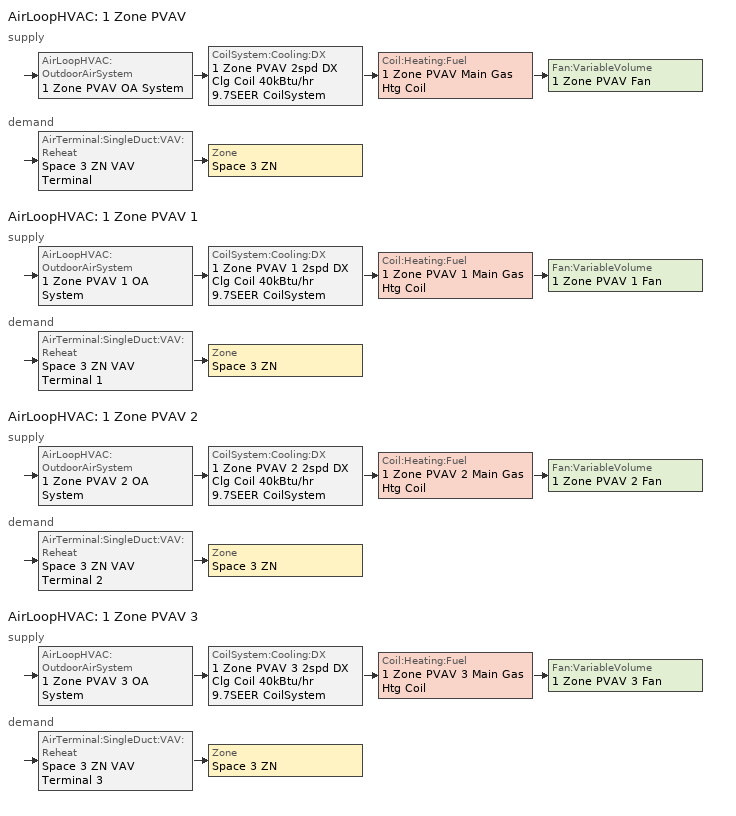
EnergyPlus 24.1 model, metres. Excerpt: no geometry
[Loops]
AirLoopHVAC '1 Zone PVAV'
 supply: AirLoopHVAC:OutdoorAirSystem '1 Zone PVAV OA System' > CoilSystem:Cooling:DX '1 Zone PVAV 2spd DX Clg Coil 40kBtu/hr 9.7SEER CoilSystem' > Coil:Heating:Fuel '1 Zone PVAV Main Gas Htg Coil' > Fan:VariableVolume '1 Zone PVAV Fan'
 demand: AirTerminal:SingleDuct:VAV:Reheat 'Space 3 ZN VAV Terminal' > Zone 'Space 3 ZN'
AirLoopHVAC '1 Zone PVAV 1'
 supply: AirLoopHVAC:OutdoorAirSystem '1 Zone PVAV 1 OA System' > CoilSystem:Cooling:DX '1 Zone PVAV 1 2spd DX Clg Coil 40kBtu/hr 9.7SEER CoilSystem' > Coil:Heating:Fuel '1 Zone PVAV 1 Main Gas Htg Coil' > Fan:VariableVolume '1 Zone PVAV 1 Fan'
 demand: AirTerminal:SingleDuct:VAV:Reheat 'Space 3 ZN VAV Terminal 1' > Zone 'Space 3 ZN'
AirLoopHVAC '1 Zone PVAV 2'
 supply: AirLoopHVAC:OutdoorAirSystem '1 Zone PVAV 2 OA System' > CoilSystem:Cooling:DX '1 Zone PVAV 2 2spd DX Clg Coil 40kBtu/hr 9.7SEER CoilSystem' > Coil:Heating:Fuel '1 Zone PVAV 2 Main Gas Htg Coil' > Fan:VariableVolume '1 Zone PVAV 2 Fan'
 demand: AirTerminal:SingleDuct:VAV:Reheat 'Space 3 ZN VAV Terminal 2' > Zone 'Space 3 ZN'
AirLoopHVAC '1 Zone PVAV 3'
 supply: AirLoopHVAC:OutdoorAirSystem '1 Zone PVAV 3 OA System' > CoilSystem:Cooling:DX '1 Zone PVAV 3 2spd DX Clg Coil 40kBtu/hr 9.7SEER CoilSystem' > Coil:Heating:Fuel '1 Zone PVAV 3 Main Gas Htg Coil' > Fan:VariableVolume '1 Zone PVAV 3 Fan'
 demand: AirTerminal:SingleDuct:VAV:Reheat 'Space 3 ZN VAV Terminal 3' > Zone 'Space 3 ZN'
[AirLoopHVAC] Design return air flow fraction of supply air flow=1; Design supply air flow rate=Autosize
1 Zone PVAV; 1 Zone PVAV 1; 1 Zone PVAV 2; 1 Zone PVAV 3
[AirTerminal:SingleDuct:VAV:Reheat] Availability schedule=Always On Discrete; Constant minimum air flow fraction=0.3; Convergence tolerance=0.001; Damper heating action=Normal; Fixed minimum air flow rate=0; Maximum air flow rate=Autosize; Maximum flow fraction during reheat=0.5; Maximum flow per zone floor area during reheat=Autosize; Maximum hot water or steam flow rate=Autosize; Maximum reheat air temperature=50; Minimum hot water or steam flow rate=0; Zone minimum air flow input method=Constant
Name | Reheat coil
Space 3 ZN VAV Terminal | Space 3 ZN Electric Reheat Coil
Space 3 ZN VAV Terminal 1 | Space 3 ZN Electric Reheat Coil 1
Space 3 ZN VAV Terminal 2 | Space 3 ZN Electric Reheat Coil 2
Space 3 ZN VAV Terminal 3 | Space 3 ZN Electric Reheat Coil 3
[Coil:Cooling:DX:TwoSpeed] Availability schedule=Always On Discrete; Basin heater capacity=10; Basin heater setpoint temperature=2; Condenser type=AirCooled; Energy input ratio function of flow fraction curve=CoilClgDXSnglEIRRatio_fCFMRatio; Energy input ratio function of temperature curve=CoilClgDXEIRRatio_fTwbToadbSI; High speed evaporative condenser air flow rate=Autosize; High speed evaporative condenser effectiveness=0; High speed evaporative condenser pump rated power consumption=Autosize; High speed gross rated cooling cop=3.14722; High speed gross rated total cooling capacity=Autosize; High speed rated air flow rate=Autosize; High speed rated sensible heat ratio=Autosize; Low speed energy input ratio function of temperature curve=CoilClgDXEIRRatio_fTwbToadbSI; Low speed evaporative condenser air flow rate=Autosize; Low speed evaporative condenser effectiveness=0; Low speed evaporative condenser pump rated power consumption=Autosize; Low speed gross rated cooling cop=3.14722; Low speed gross rated sensible heat ratio=0.69; Low speed gross rated total cooling capacity=Autosize; Low speed rated air flow rate=Autosize; Low speed total cooling capacity function of temperature curve=CoilClgDXQRatio_fTwbToadbSI; Minimum outdoor dry bulb temperature for compressor operation=-25; Part load fraction correlation curve=CoilClgDXEIRRatio_fQFrac; Total cooling capacity function of flow fraction curve=CoilClgDXSnglQRatio_fCFMRatio; Total cooling capacity function of temperature curve=CoilClgDXQRatio_fTwbToadbSI; Unit internal static air pressure=773.3
1 Zone PVAV 1 2spd DX Clg Coil 40kBtu/hr 9.7SEER; 1 Zone PVAV 2 2spd DX Clg Coil 40kBtu/hr 9.7SEER; 1 Zone PVAV 2spd DX Clg Coil 40kBtu/hr 9.7SEER; 1 Zone PVAV 3 2spd DX Clg Coil 40kBtu/hr 9.7SEER
[Coil:Heating:Electric] Availability schedule=Always On Discrete; Efficiency=1; Nominal capacity=Autosize
Space 3 ZN Electric Reheat Coil; Space 3 ZN Electric Reheat Coil 1; Space 3 ZN Electric Reheat Coil 2; Space 3 ZN Electric Reheat Coil 3
[Coil:Heating:Fuel] Availability schedule=Always On Discrete; Burner efficiency=0.8; Fuel type=NaturalGas; Nominal capacity=Autosize; Off cycle parasitic fuel load=0; On cycle parasitic electric load=0
1 Zone PVAV 1 Main Gas Htg Coil; 1 Zone PVAV 2 Main Gas Htg Coil; 1 Zone PVAV 3 Main Gas Htg Coil; 1 Zone PVAV Main Gas Htg Coil
[CoilSystem:Cooling:DX] Availability schedule=Always On Discrete
Name | Cooling coil
1 Zone PVAV 1 2spd DX Clg Coil 40kBtu/hr 9.7SEER CoilSystem | 1 Zone PVAV 1 2spd DX Clg Coil 40kBtu/hr 9.7SEER
1 Zone PVAV 2 2spd DX Clg Coil 40kBtu/hr 9.7SEER CoilSystem | 1 Zone PVAV 2 2spd DX Clg Coil 40kBtu/hr 9.7SEER
1 Zone PVAV 2spd DX Clg Coil 40kBtu/hr 9.7SEER CoilSystem | 1 Zone PVAV 2spd DX Clg Coil 40kBtu/hr 9.7SEER
1 Zone PVAV 3 2spd DX Clg Coil 40kBtu/hr 9.7SEER CoilSystem | 1 Zone PVAV 3 2spd DX Clg Coil 40kBtu/hr 9.7SEER
[Controller:MechanicalVentilation] Availability schedule=OfficeMedium MinOA_MotorizedDamper_Sched; Demand controlled ventilation=No; System outdoor air method=ZoneSum; Zone or zonelist name 1=Space 3 ZN; Design specification outdoor air object name 1=Space Type 1 Ventilation
1 Zone PVAV 1 Ventilation Controller; 1 Zone PVAV 2 Ventilation Controller; 1 Zone PVAV 3 Ventilation Controller; 1 Zone PVAV Ventilation Controller
[Controller:OutdoorAir] Control high indoor humidity based on outdoor humidity ratio=Yes; Economizer control action type=ModulateFlow; Economizer control type=NoEconomizer; Economizer maximum limit dry bulb temperature=28; Economizer maximum limit enthalpy=64000; Heat recovery bypass control type=BypassWhenWithinEconomizerLimits; High humidity control=No; Lockout type=LockoutWithCompressor; Maximum outdoor air flow rate=Autosize; Minimum limit type=FixedMinimum; Minimum outdoor air flow rate=Autosize; Minimum outdoor air schedule=OfficeMedium MinOA_MotorizedDamper_Sched
Name | Maximum fraction of outdoor air schedule | Mechanical ventilation controller
Controller Outdoor Air 1 | SYS1ZonePVAVmaxOASch | 1 Zone PVAV Ventilation Controller
Controller Outdoor Air 2 | SYS1ZonePVAV1maxOASch | 1 Zone PVAV 1 Ventilation Controller
Controller Outdoor Air 3 | SYS1ZonePVAV2maxOASch | 1 Zone PVAV 2 Ventilation Controller
Controller Outdoor Air 4 | SYS1ZonePVAV3maxOASch | 1 Zone PVAV 3 Ventilation Controller
[DesignSpecification:OutdoorAir]
Space Type 1 Ventilation: Outdoor air flow air changes per hour=0; Outdoor air flow per person=0; Outdoor air flow per zone=0; Outdoor air flow per zone floor area=0.000508; Outdoor air method=Sum
[EnergyManagementSystem:Actuator] Actuated component control type=Fan Pressure Rise; Actuated component type=Fan
Name | Actuated component unique
SYS1ZonePVAV1FanPressure | 1 Zone PVAV 1 Fan
SYS1ZonePVAV2FanPressure | 1 Zone PVAV 2 Fan
SYS1ZonePVAV3FanPressure | 1 Zone PVAV 3 Fan
SYS1ZonePVAVFanPressure | 1 Zone PVAV Fan
[EnergyManagementSystem:InternalVariable]
Name | Internal data index key | Internal data type
SYS1ZonePVAV1DesignFlowMass | Controller Outdoor Air 2 | Outdoor Air Controller Maximum Mass Flow Rate
SYS1ZonePVAV1FanDesignPressure | 1 Zone PVAV 1 Fan | Fan Nominal Pressure Rise
SYS1ZonePVAV1OADesignMass | Controller Outdoor Air 2 | Outdoor Air Controller Minimum Mass Flow Rate
SYS1ZonePVAV2DesignFlowMass | Controller Outdoor Air 3 | Outdoor Air Controller Maximum Mass Flow Rate
SYS1ZonePVAV2FanDesignPressure | 1 Zone PVAV 2 Fan | Fan Nominal Pressure Rise
SYS1ZonePVAV2OADesignMass | Controller Outdoor Air 3 | Outdoor Air Controller Minimum Mass Flow Rate
SYS1ZonePVAV3DesignFlowMass | Controller Outdoor Air 4 | Outdoor Air Controller Maximum Mass Flow Rate
SYS1ZonePVAV3FanDesignPressure | 1 Zone PVAV 3 Fan | Fan Nominal Pressure Rise
SYS1ZonePVAV3OADesignMass | Controller Outdoor Air 4 | Outdoor Air Controller Minimum Mass Flow Rate
SYS1ZonePVAVDesignFlowMass | Controller Outdoor Air 1 | Outdoor Air Controller Maximum Mass Flow Rate
SYS1ZonePVAVFanDesignPressure | 1 Zone PVAV Fan | Fan Nominal Pressure Rise
SYS1ZonePVAVOADesignMass | Controller Outdoor Air 1 | Outdoor Air Controller Minimum Mass Flow Rate
[EnergyManagementSystem:Sensor]
Name | Output variable or output meter index key | Output variable or output meter
SYS1ZonePVAV1DATRqd | 1 Zone PVAV 1 Supply Outlet Node | System Node Setpoint Temperature
SYS1ZonePVAV1HeatingRTF | 1 Zone PVAV 1 Main Gas Htg Coil | Heating Coil Runtime Fraction
SYS1ZonePVAV1OAFlowMass | 1 Zone PVAV 1 Outdoor Air Node | System Node Mass Flow Rate
SYS1ZonePVAV1RTF | 1 Zone PVAV 1 2spd DX Clg Coil 40kBtu/hr 9.7SEER | Cooling Coil Runtime Fraction
SYS1ZonePVAV1SpeedRatio | 1 Zone PVAV 1 2spd DX Clg Coil 40kBtu/hr 9.7SEER CoilSystem | Coil System Compressor Speed Ratio
SYS1ZonePVAV2DATRqd | 1 Zone PVAV 2 Supply Outlet Node | System Node Setpoint Temperature
SYS1ZonePVAV2HeatingRTF | 1 Zone PVAV 2 Main Gas Htg Coil | Heating Coil Runtime Fraction
SYS1ZonePVAV2OAFlowMass | 1 Zone PVAV 2 Outdoor Air Node | System Node Mass Flow Rate
SYS1ZonePVAV2RTF | 1 Zone PVAV 2 2spd DX Clg Coil 40kBtu/hr 9.7SEER | Cooling Coil Runtime Fraction
SYS1ZonePVAV2SpeedRatio | 1 Zone PVAV 2 2spd DX Clg Coil 40kBtu/hr 9.7SEER CoilSystem | Coil System Compressor Speed Ratio
SYS1ZonePVAV3DATRqd | 1 Zone PVAV 3 Supply Outlet Node | System Node Setpoint Temperature
SYS1ZonePVAV3HeatingRTF | 1 Zone PVAV 3 Main Gas Htg Coil | Heating Coil Runtime Fraction
SYS1ZonePVAV3OAFlowMass | 1 Zone PVAV 3 Outdoor Air Node | System Node Mass Flow Rate
SYS1ZonePVAV3RTF | 1 Zone PVAV 3 2spd DX Clg Coil 40kBtu/hr 9.7SEER | Cooling Coil Runtime Fraction
SYS1ZonePVAV3SpeedRatio | 1 Zone PVAV 3 2spd DX Clg Coil 40kBtu/hr 9.7SEER CoilSystem | Coil System Compressor Speed Ratio
SYS1ZonePVAVDATRqd | 1 Zone PVAV Supply Outlet Node | System Node Setpoint Temperature
SYS1ZonePVAVHeatingRTF | 1 Zone PVAV Main Gas Htg Coil | Heating Coil Runtime Fraction
SYS1ZonePVAVOAFlowMass | 1 Zone PVAV Outdoor Air Node | System Node Mass Flow Rate
SYS1ZonePVAVRTF | 1 Zone PVAV 2spd DX Clg Coil 40kBtu/hr 9.7SEER | Cooling Coil Runtime Fraction
SYS1ZonePVAVSpeedRatio | 1 Zone PVAV 2spd DX Clg Coil 40kBtu/hr 9.7SEER CoilSystem | Coil System Compressor Speed Ratio
[Fan:VariableVolume] Availability schedule=OfficeMedium HVACOperationSchd; End use subcategory=General; Fan power coefficient 1=0.027828; Fan power coefficient 2=0.026583; Fan power coefficient 3=-0.087069; Fan power coefficient 4=1.03092; Fan power coefficient 5=0; Fan power minimum air flow rate=0; Fan power minimum flow fraction=0.1; Fan power minimum flow rate input method=Fraction; Fan total efficiency=0.546; Maximum flow rate=Autosize; Motor efficiency=0.84; Motor in airstream fraction=1; Pressure rise=996.356
1 Zone PVAV 1 Fan; 1 Zone PVAV 2 Fan; 1 Zone PVAV 3 Fan; 1 Zone PVAV Fan
[SetpointManager:MixedAir] Control variable=Temperature
Name | Setpoint node or nodelist
1 Zone PVAV 1 2spd DX Clg Coil 40kBtu/hr 9.7SEER Outlet Air Node OS Default SPM | 1 Zone PVAV 1 2spd DX Clg Coil 40kBtu/hr 9.7SEER Outlet Air Node
1 Zone PVAV 1 Main Gas Htg Coil Outlet Air Node OS Default SPM | 1 Zone PVAV 1 Main Gas Htg Coil Outlet Air Node
1 Zone PVAV 1 Mixed Air Node OS Default SPM | 1 Zone PVAV 1 Mixed Air Node
1 Zone PVAV 2 2spd DX Clg Coil 40kBtu/hr 9.7SEER Outlet Air Node OS Default SPM | 1 Zone PVAV 2 2spd DX Clg Coil 40kBtu/hr 9.7SEER Outlet Air Node
1 Zone PVAV 2 Main Gas Htg Coil Outlet Air Node OS Default SPM | 1 Zone PVAV 2 Main Gas Htg Coil Outlet Air Node
1 Zone PVAV 2 Mixed Air Node OS Default SPM | 1 Zone PVAV 2 Mixed Air Node
1 Zone PVAV 2spd DX Clg Coil 40kBtu/hr 9.7SEER Outlet Air Node OS Default SPM | 1 Zone PVAV 2spd DX Clg Coil 40kBtu/hr 9.7SEER Outlet Air Node
1 Zone PVAV 3 2spd DX Clg Coil 40kBtu/hr 9.7SEER Outlet Air Node OS Default SPM | 1 Zone PVAV 3 2spd DX Clg Coil 40kBtu/hr 9.7SEER Outlet Air Node
1 Zone PVAV 3 Main Gas Htg Coil Outlet Air Node OS Default SPM | 1 Zone PVAV 3 Main Gas Htg Coil Outlet Air Node
1 Zone PVAV 3 Mixed Air Node OS Default SPM | 1 Zone PVAV 3 Mixed Air Node
1 Zone PVAV Main Gas Htg Coil Outlet Air Node OS Default SPM | 1 Zone PVAV Main Gas Htg Coil Outlet Air Node
1 Zone PVAV Mixed Air Node OS Default SPM | 1 Zone PVAV Mixed Air Node
[SetpointManager:Scheduled] Control variable=Temperature
Name | Schedule | Setpoint node or nodelist
1 Zone PVAV 1 Supply Air Setpoint Manager | Supply Air Temp - 55.0F 1 | 1 Zone PVAV 1 Supply Outlet Node
1 Zone PVAV 2 Supply Air Setpoint Manager | Supply Air Temp - 55.0F 2 | 1 Zone PVAV 2 Supply Outlet Node
1 Zone PVAV 3 Supply Air Setpoint Manager | Supply Air Temp - 55.0F 3 | 1 Zone PVAV 3 Supply Outlet Node
1 Zone PVAV Supply Air Setpoint Manager | Supply Air Temp - 55.0F | 1 Zone PVAV Supply Outlet Node
[Sizing:System] 100 outdoor air in cooling=No; 100 outdoor air in heating=No; Central cooling capacity control method=OnOff; Central cooling design supply air humidity ratio=0.0085; Central cooling design supply air temperature=12.7778; Central heating design supply air humidity ratio=0.008; Central heating design supply air temperature=12.7778; Central heating maximum system air flow ratio=0.3; Cooling design capacity=Autosize; Cooling design capacity method=CoolingDesignCapacity; Cooling design capacity per floor area=234.7; Cooling fraction of autosized cooling supply air flow rate=1; Cooling supply air flow rate=0; Cooling supply air flow rate method=DesignDay; Cooling supply air flow rate per floor area=0.00996765; Cooling supply air flow rate per unit cooling capacity=3.94755e-05; Design outdoor air flow rate=Autosize; Fraction of autosized cooling design capacity=1; Fraction of autosized heating design capacity=1; Heating design capacity=Autosize; Heating design capacity method=HeatingDesignCapacity; Heating design capacity per floor area=157; Heating fraction of autosized cooling supply air flow rate=1; Heating fraction of autosized heating supply air flow rate=1; Heating supply air flow rate=0; Heating supply air flow rate method=DesignDay; Heating supply air flow rate per floor area=0.00996765; Heating supply air flow rate per unit heating capacity=3.15882e-05; Precool design humidity ratio=0.008; Precool design temperature=12.7778; Preheat design humidity ratio=0.008; Preheat design temperature=7.22222; System outdoor air method=ZoneSum; Type of load to size on=Sensible; Type of zone sum to use=Coincident; Zone maximum outdoor air fraction=1
1 Zone PVAV; 1 Zone PVAV 1; 1 Zone PVAV 2; 1 Zone PVAV 3
[Sizing:Zone]
Space 3 ZN: Account for dedicated outdoor air system=No; Cooling design air flow method=DesignDay; Cooling design air flow rate=0; Cooling minimum air flow=0; Cooling minimum air flow fraction=0; Cooling minimum air flow per zone floor area=0.000762; Design specification outdoor air object=Space Type 1 Ventilation; Heating design air flow method=DesignDay; Heating design air flow rate=0; Heating maximum air flow=0.141576; Heating maximum air flow fraction=0.3; Heating maximum air flow per zone floor area=0.002032; Zone cooling design supply air humidity ratio=0.0085; Zone cooling design supply air humidity ratio difference=0.005; Zone cooling design supply air temperature=12.7778; Zone cooling design supply air temperature difference=11.11; Zone cooling design supply air temperature input method=SupplyAirTemperature; Zone heating design supply air humidity ratio=0.008; Zone heating design supply air temperature=50; Zone heating design supply air temperature difference=11.11; Zone heating design supply air temperature input method=SupplyAirTemperature; Zone humidification design supply air humidity ratio difference=0.005; Zone latent cooling design supply air humidity ratio input method=HumidityRatioDifference; Zone latent heating design supply air humidity ratio input method=HumidityRatioDifference; Zone load sizing method=Sensible Load Only No Latent Load
[ThermostatSetpoint:DualSetpoint]
Space Type 1 Thermostat 4: Cooling setpoint temperature schedule=Space Type 1 Thermostat 4 Cooling Setpoint; Heating setpoint temperature schedule=Space Type 1 Thermostat 4 Heating Setpoint
[ZoneControl:Thermostat]
Space 3 ZN Thermostat: Zone or zonelist=Space 3 ZN; Control 1=Space Type 1 Thermostat 4; Control type schedule=Space 3 ZN Thermostat Schedule; Temperature difference between cutout and setpoint=0
[Zone equipment]
Space 3 ZN: Space 3 ZN VAV Terminal, Space 3 ZN VAV Terminal 1, Space 3 ZN VAV Terminal 2, Space 3 ZN VAV Terminal 3
[Curve:Biquadratic] Maximum value of x=25; Maximum value of y=46.11; Minimum curve output=0.77; Minimum value of x=13.89; Minimum value of y=23.89
Name | Maximum curve output | Coefficient1 constant | Coefficient2 x | Coefficient3 x 2 | Coefficient4 y | Coefficient5 y 2 | Coefficient6 x y
CoilClgDXEIRRatio_fTwbToadbSI | 1.33 | 0.116709 | 0.028458 | -0.000411 | 0.021422 | 0.000162 | -0.00068
CoilClgDXQRatio_fTwbToadbSI | 1.29 | 0.86779 | 0.014245 | 0.000554 | -0.007569 | 3.2e-05 | -0.000191
[Curve:Cubic]
CoilClgDXEIRRatio_fQFrac: Maximum value of x=1; Minimum value of x=0.7; Coefficient1 constant=0; Coefficient2 x=5.1091; Coefficient3 x 2=-8.5515; Coefficient4 x 3=4.4744
[Curve:Quadratic]
Name | Maximum value of x | Minimum value of x | Coefficient1 constant | Coefficient2 x | Coefficient3 x 2
CoilClgDXSnglEIRRatio_fCFMRatio | 1 | 0 | 1.156 | -0.1816 | 0.0256
CoilClgDXSnglQRatio_fCFMRatio | 1.5 | 0.5 | 0.8 | 0.2 | 0
[Schedule:Compact]
Space 3 ZN Thermostat Schedule: Through: 12/31, For: AllDays, Until: 24:00, 4
Space Type 1 Thermostat 4 Cooling Setpoint: Through: 12/31, For: AllDays, Until: 24:00, 25
Space Type 1 Thermostat 4 Heating Setpoint: Through: 12/31, For: AllDays, Until: 24:00, 20
[Schedule:Constant]
Always On Discrete: Hourly value=1
[Schedule:Day:Interval]
OfficeMedium HVACOperationSchd Default; OfficeMedium MinOA_MotorizedDamper_Sched Default: 24:00, 0, No
OfficeMedium HVACOperationSchd SmrDsn|Wkdy Day; OfficeMedium HVACOperationSchd Summer Design Day: 06:00, 0, 22:00, 1, 24:00, 0, No
OfficeMedium HVACOperationSchd Winter Design Day; OfficeMedium HVACOperationSchd WntrDsn|Sat Day: 06:00, 0, 18:00, 1, 24:00, 0, No
OfficeMedium MinOA_MotorizedDamper_Sched SmrDsn|Wkdy Day; OfficeMedium MinOA_MotorizedDamper_Sched Summer Design Day: 07:00, 0, 22:00, 1, 24:00, 0, No
OfficeMedium MinOA_MotorizedDamper_Sched Winter Design Day; OfficeMedium MinOA_MotorizedDamper_Sched WntrDsn|Sat Day: 07:00, 0, 18:00, 1, 24:00, 0, No
SYS1ZonePVAV1maxOASchDefault; SYS1ZonePVAV2maxOASchDefault; SYS1ZonePVAV3maxOASchDefault; SYS1ZonePVAVmaxOASchDefault: 24:00, 0.7, No
Supply Air Temp - 55.0F Default; Supply Air Temp - 55.0F Default 1; Supply Air Temp - 55.0F Default 2; Supply Air Temp - 55.0F Default 3: 24:00, 12.7778, No
[Schedule:Week:Daily]
OfficeMedium HVACOperationSchd Week Rule - Jan1-Dec31: OfficeMedium HVACOperationSchd Default, OfficeMedium HVACOperationSchd SmrDsn|Wkdy Day, OfficeMedium HVACOperationSchd SmrDsn|Wkdy Day, OfficeMedium HVACOperationSchd SmrDsn|Wkdy Day, OfficeMedium HVACOperationSchd SmrDsn|Wkdy Day, OfficeMedium HVACOperationSchd SmrDsn|Wkdy Day, OfficeMedium HVACOperationSchd WntrDsn|Sat Day, OfficeMedium HVACOperationSchd Default, OfficeMedium HVACOperationSchd Summer Design Day, OfficeMedium HVACOperationSchd Winter Design Day, OfficeMedium HVACOperationSchd Default, OfficeMedium HVACOperationSchd Default
OfficeMedium MinOA_MotorizedDamper_Sched Week Rule - Jan1-Dec31: OfficeMedium MinOA_MotorizedDamper_Sched Default, OfficeMedium MinOA_MotorizedDamper_Sched SmrDsn|Wkdy Day, OfficeMedium MinOA_MotorizedDamper_Sched SmrDsn|Wkdy Day, OfficeMedium MinOA_MotorizedDamper_Sched SmrDsn|Wkdy Day, OfficeMedium MinOA_MotorizedDamper_Sched SmrDsn|Wkdy Day, OfficeMedium MinOA_MotorizedDamper_Sched SmrDsn|Wkdy Day, OfficeMedium MinOA_MotorizedDamper_Sched WntrDsn|Sat Day, OfficeMedium MinOA_MotorizedDamper_Sched Default, OfficeMedium MinOA_MotorizedDamper_Sched Summer Design Day, OfficeMedium MinOA_MotorizedDamper_Sched Winter Design Day, OfficeMedium MinOA_MotorizedDamper_Sched Default, OfficeMedium MinOA_MotorizedDamper_Sched Default
SYS1ZonePVAV1maxOASch Week Rule - Jan1-Dec31: SYS1ZonePVAV1maxOASchDefault, SYS1ZonePVAV1maxOASchDefault, SYS1ZonePVAV1maxOASchDefault, SYS1ZonePVAV1maxOASchDefault, SYS1ZonePVAV1maxOASchDefault, SYS1ZonePVAV1maxOASchDefault, SYS1ZonePVAV1maxOASchDefault, SYS1ZonePVAV1maxOASchDefault, SYS1ZonePVAV1maxOASchDefault, SYS1ZonePVAV1maxOASchDefault, SYS1ZonePVAV1maxOASchDefault, SYS1ZonePVAV1maxOASchDefault
SYS1ZonePVAV2maxOASch Week Rule - Jan1-Dec31: SYS1ZonePVAV2maxOASchDefault, SYS1ZonePVAV2maxOASchDefault, SYS1ZonePVAV2maxOASchDefault, SYS1ZonePVAV2maxOASchDefault, SYS1ZonePVAV2maxOASchDefault, SYS1ZonePVAV2maxOASchDefault, SYS1ZonePVAV2maxOASchDefault, SYS1ZonePVAV2maxOASchDefault, SYS1ZonePVAV2maxOASchDefault, SYS1ZonePVAV2maxOASchDefault, SYS1ZonePVAV2maxOASchDefault, SYS1ZonePVAV2maxOASchDefault
SYS1ZonePVAV3maxOASch Week Rule - Jan1-Dec31: SYS1ZonePVAV3maxOASchDefault, SYS1ZonePVAV3maxOASchDefault, SYS1ZonePVAV3maxOASchDefault, SYS1ZonePVAV3maxOASchDefault, SYS1ZonePVAV3maxOASchDefault, SYS1ZonePVAV3maxOASchDefault, SYS1ZonePVAV3maxOASchDefault, SYS1ZonePVAV3maxOASchDefault, SYS1ZonePVAV3maxOASchDefault, SYS1ZonePVAV3maxOASchDefault, SYS1ZonePVAV3maxOASchDefault, SYS1ZonePVAV3maxOASchDefault
SYS1ZonePVAVmaxOASch Week Rule - Jan1-Dec31: SYS1ZonePVAVmaxOASchDefault, SYS1ZonePVAVmaxOASchDefault, SYS1ZonePVAVmaxOASchDefault, SYS1ZonePVAVmaxOASchDefault, SYS1ZonePVAVmaxOASchDefault, SYS1ZonePVAVmaxOASchDefault, SYS1ZonePVAVmaxOASchDefault, SYS1ZonePVAVmaxOASchDefault, SYS1ZonePVAVmaxOASchDefault, SYS1ZonePVAVmaxOASchDefault, SYS1ZonePVAVmaxOASchDefault, SYS1ZonePVAVmaxOASchDefault
Supply Air Temp - 55.0F 1 Week Rule - Jan1-Dec31: Supply Air Temp - 55.0F Default 1, Supply Air Temp - 55.0F Default 1, Supply Air Temp - 55.0F Default 1, Supply Air Temp - 55.0F Default 1, Supply Air Temp - 55.0F Default 1, Supply Air Temp - 55.0F Default 1, Supply Air Temp - 55.0F Default 1, Supply Air Temp - 55.0F Default 1, Supply Air Temp - 55.0F Default 1, Supply Air Temp - 55.0F Default 1, Supply Air Temp - 55.0F Default 1, Supply Air Temp - 55.0F Default 1
Supply Air Temp - 55.0F 2 Week Rule - Jan1-Dec31: Supply Air Temp - 55.0F Default 2, Supply Air Temp - 55.0F Default 2, Supply Air Temp - 55.0F Default 2, Supply Air Temp - 55.0F Default 2, Supply Air Temp - 55.0F Default 2, Supply Air Temp - 55.0F Default 2, Supply Air Temp - 55.0F Default 2, Supply Air Temp - 55.0F Default 2, Supply Air Temp - 55.0F Default 2, Supply Air Temp - 55.0F Default 2, Supply Air Temp - 55.0F Default 2, Supply Air Temp - 55.0F Default 2
Supply Air Temp - 55.0F 3 Week Rule - Jan1-Dec31: Supply Air Temp - 55.0F Default 3, Supply Air Temp - 55.0F Default 3, Supply Air Temp - 55.0F Default 3, Supply Air Temp - 55.0F Default 3, Supply Air Temp - 55.0F Default 3, Supply Air Temp - 55.0F Default 3, Supply Air Temp - 55.0F Default 3, Supply Air Temp - 55.0F Default 3, Supply Air Temp - 55.0F Default 3, Supply Air Temp - 55.0F Default 3, Supply Air Temp - 55.0F Default 3, Supply Air Temp - 55.0F Default 3
Supply Air Temp - 55.0F Week Rule - Jan1-Dec31: Supply Air Temp - 55.0F Default, Supply Air Temp - 55.0F Default, Supply Air Temp - 55.0F Default, Supply Air Temp - 55.0F Default, Supply Air Temp - 55.0F Default, Supply Air Temp - 55.0F Default, Supply Air Temp - 55.0F Default, Supply Air Temp - 55.0F Default, Supply Air Temp - 55.0F Default, Supply Air Temp - 55.0F Default, Supply Air Temp - 55.0F Default, Supply Air Temp - 55.0F Default
[Schedule:Year]
OfficeMedium HVACOperationSchd: OfficeMedium HVACOperationSchd Week Rule - Jan1-Dec31, 1, 1, 12, 31
OfficeMedium MinOA_MotorizedDamper_Sched: OfficeMedium MinOA_MotorizedDamper_Sched Week Rule - Jan1-Dec31, 1, 1, 12, 31
SYS1ZonePVAV1maxOASch: SYS1ZonePVAV1maxOASch Week Rule - Jan1-Dec31, 1, 1, 12, 31
SYS1ZonePVAV2maxOASch: SYS1ZonePVAV2maxOASch Week Rule - Jan1-Dec31, 1, 1, 12, 31
SYS1ZonePVAV3maxOASch: SYS1ZonePVAV3maxOASch Week Rule - Jan1-Dec31, 1, 1, 12, 31
SYS1ZonePVAVmaxOASch: SYS1ZonePVAVmaxOASch Week Rule - Jan1-Dec31, 1, 1, 12, 31
Supply Air Temp - 55.0F: Supply Air Temp - 55.0F Week Rule - Jan1-Dec31, 1, 1, 12, 31
Supply Air Temp - 55.0F 1: Supply Air Temp - 55.0F 1 Week Rule - Jan1-Dec31, 1, 1, 12, 31
Supply Air Temp - 55.0F 2: Supply Air Temp - 55.0F 2 Week Rule - Jan1-Dec31, 1, 1, 12, 31
Supply Air Temp - 55.0F 3: Supply Air Temp - 55.0F 3 Week Rule - Jan1-Dec31, 1, 1, 12, 31
